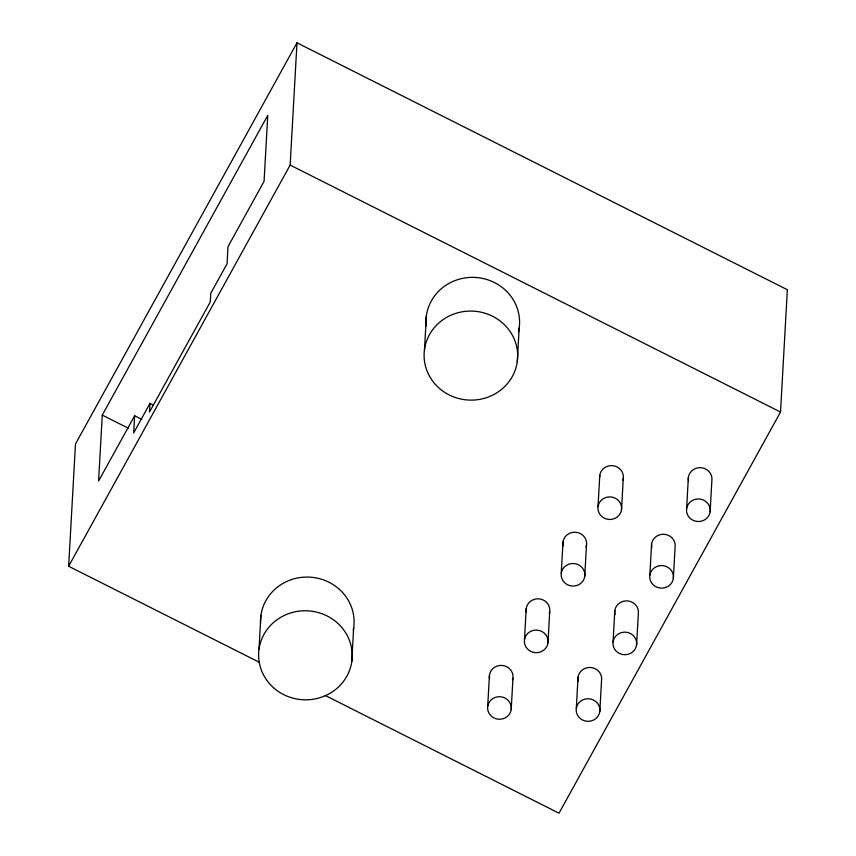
<?xml version="1.0" encoding="UTF-8"?>
<svg xmlns="http://www.w3.org/2000/svg" width="856" height="856" viewBox="0 0 856 856"><rect width="100%" height="100%" fill="white"/><g stroke="black" fill="none" stroke-linecap="round" stroke-linejoin="round"><path stroke-width="1.28" d="M259.539 662.384L68.641 566.255L75.478 443.964L296.989 42.8L787.36 289.745L780.522 412.036L559.011 813.2L325.162 695.436M153.534 405.198L149.961 403.401L149.479 412.068L210.287 301.943L210.769 293.276L227.054 263.776L228.017 246.635L264.065 181.354L267.757 115.389L102.271 415.085L98.579 481.04L134.638 415.759L141.786 419.354M134.638 415.759L133.675 432.901L149.961 403.401M259.015 649.126L260.898 615.421M68.641 566.255L290.152 165.09L296.989 42.8M351.795 661.463A46.812 44.523 3.2 0 0 287.605 614.02A46.812 44.523 3.2 0 0 276.82 690.396A46.812 44.523 3.2 0 0 351.795 661.463L353.678 627.758M424.49 349.43L426.384 315.725M487.695 706.414L489.45 675.127M517.27 361.767A46.812 44.523 3.2 0 0 453.081 314.323A46.812 44.523 3.2 0 0 442.295 390.7A46.812 44.523 3.2 0 0 517.27 361.767L519.164 328.062M511.203 709.538A11.856 11.278 3.2 0 0 494.939 697.522A11.856 11.278 3.2 0 0 492.211 716.868A11.856 11.278 3.2 0 0 511.203 709.538L512.958 678.252M524.471 639.817L526.226 608.52M547.979 642.942A11.856 11.278 3.2 0 0 531.715 630.926A11.856 11.278 3.2 0 0 528.987 650.271A11.856 11.278 3.2 0 0 547.979 642.942L549.723 611.655M561.247 573.22L563.002 541.923M576.302 708.479L578.046 677.182M584.755 576.345A11.856 11.278 3.2 0 0 568.491 564.329A11.856 11.278 3.2 0 0 565.763 583.674A11.856 11.278 3.2 0 0 584.755 576.345L586.499 545.047M598.023 506.624L599.767 475.326M599.799 711.603A11.856 11.278 3.2 0 0 583.535 699.577A11.856 11.278 3.2 0 0 580.807 718.933A11.856 11.278 3.2 0 0 599.799 711.603L601.554 680.306A11.856 11.278 3.2 0 0 589.313 667.466A11.856 11.278 3.2 0 0 578.217 681.098M613.067 641.872L614.822 610.585M621.52 509.748A11.856 11.278 3.2 0 0 605.267 497.732A11.856 11.278 3.2 0 0 602.528 517.077A11.856 11.278 3.2 0 0 621.52 509.748L623.275 478.45M636.575 645.007A11.856 11.278 3.2 0 0 620.311 632.98A11.856 11.278 3.2 0 0 617.583 652.336A11.856 11.278 3.2 0 0 636.575 645.007L638.33 613.709A11.856 11.278 3.2 0 0 626.089 600.869A11.856 11.278 3.2 0 0 614.993 614.501M649.843 575.275L651.598 543.988M673.351 578.399A11.856 11.278 3.2 0 0 657.087 566.383A11.856 11.278 3.2 0 0 654.358 585.739A11.856 11.278 3.2 0 0 673.351 578.399L675.095 547.112A11.856 11.278 3.2 0 0 662.854 534.272A11.856 11.278 3.2 0 0 651.769 547.904M686.619 508.678L688.363 477.38M710.127 511.802A11.856 11.278 3.2 0 0 693.863 499.786A11.856 11.278 3.2 0 0 691.124 519.132A11.856 11.278 3.2 0 0 710.127 511.802L711.871 480.516A11.856 11.278 3.2 0 0 699.63 467.676A11.856 11.278 3.2 0 0 688.534 481.297M290.152 165.09L780.522 412.036M102.271 415.085L128.486 428.289M426.192 326.061A46.812 44.523 3.2 0 1 475.604 277.462A46.812 44.523 3.2 0 1 518.436 331.882M260.524 623.168A46.812 44.523 3.2 0 1 310.803 577.212A46.812 44.523 3.2 0 1 353.239 630.316M489.621 679.033A11.856 11.278 3.2 0 1 501.744 665.422A11.856 11.278 3.2 0 1 512.498 680.167M526.397 612.436A11.856 11.278 3.2 0 1 538.52 598.826A11.856 11.278 3.2 0 1 549.274 613.57M563.162 545.839A11.856 11.278 3.2 0 1 575.296 532.218A11.856 11.278 3.2 0 1 586.05 546.963M599.671 477.295A11.856 11.278 3.2 0 1 613.099 465.718A11.856 11.278 3.2 0 1 622.826 480.366"/></g></svg>
